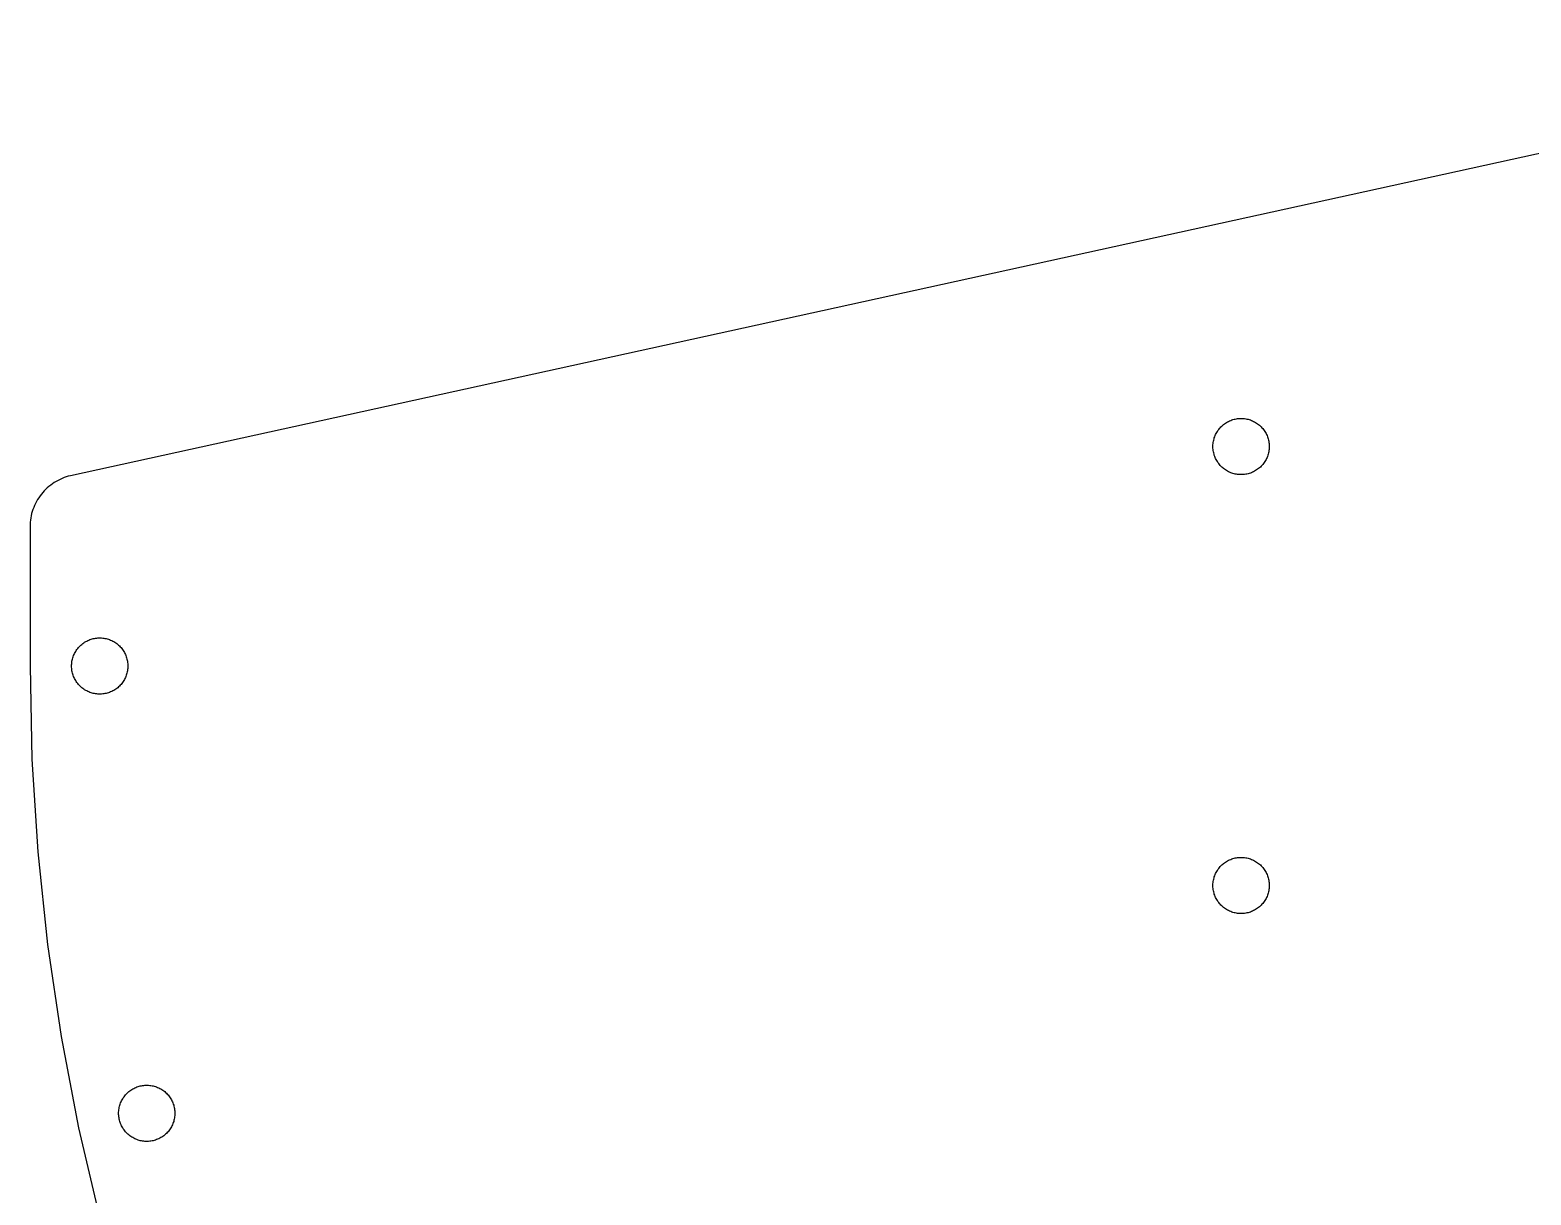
# Model space of a CAD drawing. Header units: metres. Extents: x -6.38 to 2.38, y -4.88 to 1.87.
# Drawn here: x -6.375 to -2.068, y -1.518 to 1.825 of the extents above; entities that cross this region are included whole.
import ezdxf

# ---------------------------------------------------------------- set-up
doc = ezdxf.new("R2010")
doc.units = ezdxf.units.M

msp = doc.modelspace()

# ---------------------------------------------------------------- linework, layer by layer
for p, q in [((-0.4281, 1.8255), (-6.2592, 0.546)), ((-2.9552, 0.6888), (-2.9527, 0.691)), ((-2.9527, 0.691), (-2.9501, 0.6932)), ((-2.9501, 0.6932), (-2.9474, 0.6952)), ((-2.9474, 0.6952), (-2.9447, 0.6971)), ((-2.9447, 0.6971), (-2.9418, 0.6989)), ((-2.9418, 0.6989), (-2.9389, 0.7006)), ((-2.9389, 0.7006), (-2.9359, 0.7022)), ((-2.9359, 0.7022), (-2.9328, 0.7036)), ((-2.9328, 0.7036), (-2.9297, 0.705)), ((-2.9297, 0.705), (-2.9265, 0.7061)), ((-2.9265, 0.7061), (-2.9233, 0.7072)), ((-2.9233, 0.7072), (-2.9201, 0.7081)), ((-2.9201, 0.7081), (-2.9168, 0.7089)), ((-2.9168, 0.7089), (-2.9135, 0.7095)), ((-2.9135, 0.7095), (-2.9101, 0.71)), ((-2.9101, 0.71), (-2.9067, 0.7103)), ((-2.9067, 0.7103), (-2.9034, 0.7106)), ((-2.9034, 0.7106), (-2.9, 0.7106)), ((-2.9, 0.7106), (-2.8966, 0.7106)), ((-2.8966, 0.7106), (-2.8932, 0.7103)), ((-2.8932, 0.7103), (-2.8899, 0.71)), ((-2.8899, 0.71), (-2.8865, 0.7095)), ((-2.8865, 0.7095), (-2.8832, 0.7089)), ((-2.8832, 0.7089), (-2.8799, 0.7081)), ((-2.8799, 0.7081), (-2.8767, 0.7072)), ((-2.8767, 0.7072), (-2.8734, 0.7061)), ((-2.8734, 0.7061), (-2.8703, 0.705)), ((-2.8703, 0.705), (-2.8672, 0.7036)), ((-2.8672, 0.7036), (-2.8641, 0.7022)), ((-2.8641, 0.7022), (-2.8611, 0.7006)), ((-2.8611, 0.7006), (-2.8582, 0.6989)), ((-2.8582, 0.6989), (-2.8553, 0.6971)), ((-2.8553, 0.6971), (-2.8525, 0.6952)), ((-2.8525, 0.6952), (-2.8498, 0.6932)), ((-2.8498, 0.6932), (-2.8473, 0.691)), ((-2.8473, 0.691), (-2.8447, 0.6888)), ((-2.9793, 0.645), (-2.9786, 0.6483)), ((-2.9786, 0.6483), (-2.9777, 0.6516)), ((-2.9777, 0.6516), (-2.9768, 0.6549)), ((-2.9768, 0.6549), (-2.9756, 0.6581)), ((-2.9756, 0.6581), (-2.9744, 0.6612)), ((-2.9744, 0.6612), (-2.973, 0.6643)), ((-2.973, 0.6643), (-2.9715, 0.6673)), ((-2.9715, 0.6673), (-2.9699, 0.6703)), ((-2.9699, 0.6703), (-2.9681, 0.6732)), ((-2.9681, 0.6732), (-2.9663, 0.676)), ((-2.9663, 0.676), (-2.9643, 0.6787)), ((-2.9643, 0.6787), (-2.9622, 0.6814)), ((-2.9622, 0.6814), (-2.96, 0.6839)), ((-2.96, 0.6839), (-2.9577, 0.6864)), ((-2.9577, 0.6864), (-2.9552, 0.6888)), ((-2.8447, 0.6888), (-2.8423, 0.6864)), ((-2.8423, 0.6864), (-2.84, 0.6839)), ((-2.84, 0.6839), (-2.8378, 0.6814)), ((-2.8378, 0.6814), (-2.8357, 0.6787)), ((-2.8357, 0.6787), (-2.8337, 0.676)), ((-2.8337, 0.676), (-2.8319, 0.6732)), ((-2.8319, 0.6732), (-2.8301, 0.6703)), ((-2.8301, 0.6703), (-2.8285, 0.6673)), ((-2.8285, 0.6673), (-2.827, 0.6643)), ((-2.827, 0.6643), (-2.8256, 0.6612)), ((-2.8256, 0.6612), (-2.8243, 0.6581)), ((-2.8243, 0.6581), (-2.8232, 0.6549)), ((-2.8232, 0.6549), (-2.8222, 0.6516)), ((-2.8222, 0.6516), (-2.8214, 0.6483)), ((-2.8214, 0.6483), (-2.8207, 0.645)), ((-2.9807, 0.6316), (-2.9806, 0.635)), ((-2.9807, 0.6282), (-2.9807, 0.6316)), ((-2.9806, 0.6248), (-2.9807, 0.6282)), ((-2.9806, 0.635), (-2.9803, 0.6384)), ((-2.9803, 0.6215), (-2.9806, 0.6248)), ((-2.9803, 0.6384), (-2.9798, 0.6417)), ((-2.9798, 0.6181), (-2.9803, 0.6215)), ((-2.9798, 0.6417), (-2.9793, 0.645)), ((-2.9793, 0.6148), (-2.9798, 0.6181)), ((-2.9786, 0.6115), (-2.9793, 0.6148)), ((-2.9777, 0.6082), (-2.9786, 0.6115)), ((-2.9768, 0.605), (-2.9777, 0.6082)), ((-2.9756, 0.6018), (-2.9768, 0.605)), ((-2.8232, 0.605), (-2.8243, 0.6018)), ((-2.8222, 0.6082), (-2.8232, 0.605)), ((-2.8214, 0.6115), (-2.8222, 0.6082)), ((-2.8207, 0.6148), (-2.8214, 0.6115)), ((-2.8207, 0.645), (-2.8201, 0.6417)), ((-2.8201, 0.6181), (-2.8207, 0.6148)), ((-2.8201, 0.6417), (-2.8197, 0.6384)), ((-2.8197, 0.6215), (-2.8201, 0.6181)), ((-2.8197, 0.6384), (-2.8194, 0.635)), ((-2.8194, 0.6248), (-2.8197, 0.6215)), ((-2.8194, 0.635), (-2.8193, 0.6316)), ((-2.8193, 0.6282), (-2.8194, 0.6248)), ((-2.8193, 0.6316), (-2.8193, 0.6282)), ((-2.9744, 0.5986), (-2.9756, 0.6018)), ((-2.973, 0.5956), (-2.9744, 0.5986)), ((-2.9715, 0.5925), (-2.973, 0.5956)), ((-2.9699, 0.5896), (-2.9715, 0.5925)), ((-2.9681, 0.5867), (-2.9699, 0.5896)), ((-2.9663, 0.5838), (-2.9681, 0.5867)), ((-2.9643, 0.5811), (-2.9663, 0.5838)), ((-2.9622, 0.5785), (-2.9643, 0.5811)), ((-2.96, 0.5759), (-2.9622, 0.5785)), ((-2.9577, 0.5734), (-2.96, 0.5759)), ((-2.9552, 0.5711), (-2.9577, 0.5734)), ((-2.9527, 0.5688), (-2.9552, 0.5711)), ((-2.9501, 0.5667), (-2.9527, 0.5688)), ((-2.9474, 0.5646), (-2.9501, 0.5667)), ((-2.9447, 0.5627), (-2.9474, 0.5646)), ((-2.9418, 0.5609), (-2.9447, 0.5627)), ((-2.9389, 0.5592), (-2.9418, 0.5609)), ((-2.8582, 0.5609), (-2.8611, 0.5592)), ((-2.8553, 0.5627), (-2.8582, 0.5609)), ((-2.8525, 0.5646), (-2.8553, 0.5627)), ((-2.8498, 0.5667), (-2.8525, 0.5646)), ((-2.8473, 0.5688), (-2.8498, 0.5667)), ((-2.8447, 0.5711), (-2.8473, 0.5688)), ((-2.8423, 0.5734), (-2.8447, 0.5711)), ((-2.84, 0.5759), (-2.8423, 0.5734)), ((-2.8378, 0.5785), (-2.84, 0.5759)), ((-2.8357, 0.5811), (-2.8378, 0.5785)), ((-2.8337, 0.5838), (-2.8357, 0.5811)), ((-2.8319, 0.5867), (-2.8337, 0.5838)), ((-2.8301, 0.5896), (-2.8319, 0.5867)), ((-2.8285, 0.5925), (-2.8301, 0.5896)), ((-2.827, 0.5956), (-2.8285, 0.5925)), ((-2.8256, 0.5986), (-2.827, 0.5956)), ((-2.8243, 0.6018), (-2.8256, 0.5986)), ((-6.3157, 0.5195), (-6.3206, 0.5156)), ((-6.3106, 0.5232), (-6.3157, 0.5195)), ((-6.3054, 0.5266), (-6.3106, 0.5232)), ((-6.3, 0.5299), (-6.3054, 0.5266)), ((-6.2945, 0.5329), (-6.3, 0.5299)), ((-6.2889, 0.5357), (-6.2945, 0.5329)), ((-6.2831, 0.5383), (-6.2889, 0.5357)), ((-6.2773, 0.5406), (-6.2831, 0.5383)), ((-6.2713, 0.5426), (-6.2773, 0.5406)), ((-6.2653, 0.5445), (-6.2713, 0.5426)), ((-6.2592, 0.546), (-6.2653, 0.5445)), ((-2.9359, 0.5576), (-2.9389, 0.5592)), ((-2.9328, 0.5562), (-2.9359, 0.5576)), ((-2.9297, 0.5549), (-2.9328, 0.5562)), ((-2.9265, 0.5537), (-2.9297, 0.5549)), ((-2.9233, 0.5526), (-2.9265, 0.5537)), ((-2.9201, 0.5517), (-2.9233, 0.5526)), ((-2.9168, 0.551), (-2.9201, 0.5517)), ((-2.9135, 0.5503), (-2.9168, 0.551)), ((-2.9101, 0.5498), (-2.9135, 0.5503)), ((-2.9067, 0.5495), (-2.9101, 0.5498)), ((-2.9034, 0.5493), (-2.9067, 0.5495)), ((-2.9, 0.5492), (-2.9034, 0.5493)), ((-2.8966, 0.5493), (-2.9, 0.5492)), ((-2.8932, 0.5495), (-2.8966, 0.5493)), ((-2.8899, 0.5498), (-2.8932, 0.5495)), ((-2.8865, 0.5503), (-2.8899, 0.5498)), ((-2.8832, 0.551), (-2.8865, 0.5503)), ((-2.8799, 0.5517), (-2.8832, 0.551)), ((-2.8767, 0.5526), (-2.8799, 0.5517)), ((-2.8734, 0.5537), (-2.8767, 0.5526)), ((-2.8703, 0.5549), (-2.8734, 0.5537)), ((-2.8672, 0.5562), (-2.8703, 0.5549)), ((-2.8641, 0.5576), (-2.8672, 0.5562)), ((-2.8611, 0.5592), (-2.8641, 0.5576)), ((-6.3533, 0.4777), (-6.3564, 0.4723)), ((-6.3499, 0.483), (-6.3533, 0.4777)), ((-6.3463, 0.4882), (-6.3499, 0.483)), ((-6.3425, 0.4932), (-6.3463, 0.4882)), ((-6.3385, 0.498), (-6.3425, 0.4932)), ((-6.3343, 0.5027), (-6.3385, 0.498)), ((-6.3299, 0.5072), (-6.3343, 0.5027)), ((-6.3254, 0.5115), (-6.3299, 0.5072)), ((-6.3206, 0.5156), (-6.3254, 0.5115)), ((-6.3717, 0.4312), (-6.3729, 0.425)), ((-6.3703, 0.4373), (-6.3717, 0.4312)), ((-6.3686, 0.4433), (-6.3703, 0.4373)), ((-6.3666, 0.4493), (-6.3686, 0.4433)), ((-6.3645, 0.4552), (-6.3666, 0.4493)), ((-6.362, 0.461), (-6.3645, 0.4552)), ((-6.3593, 0.4667), (-6.362, 0.461)), ((-6.3564, 0.4723), (-6.3593, 0.4667)), ((-6.3749, 0.4063), (-6.375, 0.4)), ((-6.375, 0.4), (-6.375, 0)), ((-6.3745, 0.4125), (-6.3749, 0.4063)), ((-6.3738, 0.4188), (-6.3745, 0.4125)), ((-6.3729, 0.425), (-6.3738, 0.4188)), ((-6.244, 0.0418), (-6.2422, 0.0447)), ((-6.2422, 0.0447), (-6.2403, 0.0474)), ((-6.2403, 0.0474), (-6.2382, 0.0501)), ((-6.2382, 0.0501), (-6.2361, 0.0527)), ((-6.2361, 0.0527), (-6.2338, 0.0552)), ((-6.2338, 0.0552), (-6.2315, 0.0577)), ((-6.2315, 0.0577), (-6.229, 0.06)), ((-6.229, 0.06), (-6.2264, 0.0622)), ((-6.2264, 0.0622), (-6.2238, 0.0643)), ((-6.2238, 0.0643), (-6.221, 0.0663)), ((-6.221, 0.0663), (-6.2182, 0.0681)), ((-6.2182, 0.0681), (-6.2153, 0.0699)), ((-6.2153, 0.0699), (-6.2124, 0.0715)), ((-6.2124, 0.0715), (-6.2093, 0.073)), ((-6.2093, 0.073), (-6.2063, 0.0744)), ((-6.2063, 0.0744), (-6.2031, 0.0756)), ((-6.2031, 0.0756), (-6.1999, 0.0768)), ((-6.1999, 0.0768), (-6.1967, 0.0777)), ((-6.1967, 0.0777), (-6.1934, 0.0786)), ((-6.1934, 0.0786), (-6.1901, 0.0793)), ((-6.1901, 0.0793), (-6.1868, 0.0798)), ((-6.1868, 0.0798), (-6.1834, 0.0803)), ((-6.1834, 0.0803), (-6.18, 0.0805)), ((-6.18, 0.0805), (-6.1767, 0.0807)), ((-6.1767, 0.0807), (-6.1733, 0.0807)), ((-6.1733, 0.0807), (-6.1699, 0.0805)), ((-6.1699, 0.0805), (-6.1665, 0.0803)), ((-6.1665, 0.0803), (-6.1632, 0.0798)), ((-6.1632, 0.0798), (-6.1599, 0.0793)), ((-6.1599, 0.0793), (-6.1566, 0.0786)), ((-6.1566, 0.0786), (-6.1533, 0.0777)), ((-6.1533, 0.0777), (-6.1501, 0.0768)), ((-6.1501, 0.0768), (-6.1469, 0.0756)), ((-6.1469, 0.0756), (-6.1437, 0.0744)), ((-6.1437, 0.0744), (-6.1406, 0.073)), ((-6.1406, 0.073), (-6.1376, 0.0715)), ((-6.1376, 0.0715), (-6.1346, 0.0699)), ((-6.1346, 0.0699), (-6.1317, 0.0681)), ((-6.1317, 0.0681), (-6.1289, 0.0663)), ((-6.1289, 0.0663), (-6.1262, 0.0643)), ((-6.1262, 0.0643), (-6.1235, 0.0622)), ((-6.1235, 0.0622), (-6.121, 0.06)), ((-6.121, 0.06), (-6.1185, 0.0577)), ((-6.1185, 0.0577), (-6.1162, 0.0552)), ((-6.1162, 0.0552), (-6.1139, 0.0527)), ((-6.1139, 0.0527), (-6.1117, 0.0501)), ((-6.1117, 0.0501), (-6.1097, 0.0474)), ((-6.1097, 0.0474), (-6.1078, 0.0447)), ((-6.1078, 0.0447), (-6.106, 0.0418)), ((-6.375, 0), (-6.3694, -0.267)), ((-6.2557, 0), (-6.2556, 0.0034)), ((-6.2556, -0.0034), (-6.2557, 0)), ((-6.2556, 0.0034), (-6.2554, 0.0067)), ((-6.2554, 0.0067), (-6.2551, 0.0101)), ((-6.2551, 0.0101), (-6.2546, 0.0135)), ((-6.2546, 0.0135), (-6.2539, 0.0168)), ((-6.2539, 0.0168), (-6.2532, 0.0201)), ((-6.2532, 0.0201), (-6.2523, 0.0233)), ((-6.2523, 0.0233), (-6.2512, 0.0265)), ((-6.2512, 0.0265), (-6.25, 0.0297)), ((-6.25, 0.0297), (-6.2487, 0.0328)), ((-6.2487, 0.0328), (-6.2473, 0.0359)), ((-6.2473, 0.0359), (-6.2457, 0.0389)), ((-6.2457, 0.0389), (-6.244, 0.0418)), ((-6.106, 0.0418), (-6.1043, 0.0389)), ((-6.1043, 0.0389), (-6.1027, 0.0359)), ((-6.1027, 0.0359), (-6.1013, 0.0328)), ((-6.1013, 0.0328), (-6.0999, 0.0297)), ((-6.0999, 0.0297), (-6.0988, 0.0265)), ((-6.0988, 0.0265), (-6.0977, 0.0233)), ((-6.0977, 0.0233), (-6.0968, 0.0201)), ((-6.0968, 0.0201), (-6.096, 0.0168)), ((-6.096, 0.0168), (-6.0954, 0.0135)), ((-6.0954, 0.0135), (-6.0949, 0.0101)), ((-6.0949, 0.0101), (-6.0946, 0.0067)), ((-6.0946, 0.0067), (-6.0944, 0.0034)), ((-6.0944, 0.0034), (-6.0943, 0)), ((-6.0943, 0), (-6.0944, -0.0034)), ((-6.2554, -0.0067), (-6.2556, -0.0034)), ((-6.2551, -0.0101), (-6.2554, -0.0067)), ((-6.2546, -0.0135), (-6.2551, -0.0101)), ((-6.2539, -0.0168), (-6.2546, -0.0135)), ((-6.2532, -0.0201), (-6.2539, -0.0168)), ((-6.2523, -0.0233), (-6.2532, -0.0201)), ((-6.2512, -0.0265), (-6.2523, -0.0233)), ((-6.25, -0.0297), (-6.2512, -0.0265)), ((-6.2487, -0.0328), (-6.25, -0.0297)), ((-6.2473, -0.0359), (-6.2487, -0.0328)), ((-6.2457, -0.0389), (-6.2473, -0.0359)), ((-6.244, -0.0418), (-6.2457, -0.0389)), ((-6.2422, -0.0447), (-6.244, -0.0418)), ((-6.106, -0.0418), (-6.1078, -0.0447)), ((-6.1043, -0.0389), (-6.106, -0.0418)), ((-6.1027, -0.0359), (-6.1043, -0.0389)), ((-6.1013, -0.0328), (-6.1027, -0.0359)), ((-6.0999, -0.0297), (-6.1013, -0.0328)), ((-6.0988, -0.0265), (-6.0999, -0.0297)), ((-6.0977, -0.0233), (-6.0988, -0.0265)), ((-6.0968, -0.0201), (-6.0977, -0.0233)), ((-6.096, -0.0168), (-6.0968, -0.0201)), ((-6.0954, -0.0135), (-6.096, -0.0168)), ((-6.0949, -0.0101), (-6.0954, -0.0135)), ((-6.0946, -0.0067), (-6.0949, -0.0101)), ((-6.0944, -0.0034), (-6.0946, -0.0067)), ((-6.2403, -0.0474), (-6.2422, -0.0447)), ((-6.2382, -0.0501), (-6.2403, -0.0474)), ((-6.2361, -0.0527), (-6.2382, -0.0501)), ((-6.2338, -0.0552), (-6.2361, -0.0527)), ((-6.2315, -0.0577), (-6.2338, -0.0552)), ((-6.229, -0.06), (-6.2315, -0.0577)), ((-6.2264, -0.0622), (-6.229, -0.06)), ((-6.2238, -0.0643), (-6.2264, -0.0622)), ((-6.221, -0.0663), (-6.2238, -0.0643)), ((-6.2182, -0.0681), (-6.221, -0.0663)), ((-6.2153, -0.0699), (-6.2182, -0.0681)), ((-6.2124, -0.0715), (-6.2153, -0.0699)), ((-6.2093, -0.073), (-6.2124, -0.0715)), ((-6.2063, -0.0744), (-6.2093, -0.073)), ((-6.2031, -0.0756), (-6.2063, -0.0744)), ((-6.1999, -0.0768), (-6.2031, -0.0756)), ((-6.1967, -0.0777), (-6.1999, -0.0768)), ((-6.1934, -0.0786), (-6.1967, -0.0777)), ((-6.1901, -0.0793), (-6.1934, -0.0786)), ((-6.1868, -0.0798), (-6.1901, -0.0793)), ((-6.1834, -0.0803), (-6.1868, -0.0798)), ((-6.18, -0.0805), (-6.1834, -0.0803)), ((-6.1767, -0.0807), (-6.18, -0.0805)), ((-6.1733, -0.0807), (-6.1767, -0.0807)), ((-6.1699, -0.0805), (-6.1733, -0.0807)), ((-6.1665, -0.0803), (-6.1699, -0.0805)), ((-6.1632, -0.0798), (-6.1665, -0.0803)), ((-6.1599, -0.0793), (-6.1632, -0.0798)), ((-6.1566, -0.0786), (-6.1599, -0.0793)), ((-6.1533, -0.0777), (-6.1566, -0.0786)), ((-6.1501, -0.0768), (-6.1533, -0.0777)), ((-6.1469, -0.0756), (-6.1501, -0.0768)), ((-6.1437, -0.0744), (-6.1469, -0.0756)), ((-6.1406, -0.073), (-6.1437, -0.0744)), ((-6.1376, -0.0715), (-6.1406, -0.073)), ((-6.1346, -0.0699), (-6.1376, -0.0715)), ((-6.1317, -0.0681), (-6.1346, -0.0699)), ((-6.1289, -0.0663), (-6.1317, -0.0681)), ((-6.1262, -0.0643), (-6.1289, -0.0663)), ((-6.1235, -0.0622), (-6.1262, -0.0643)), ((-6.121, -0.06), (-6.1235, -0.0622)), ((-6.1185, -0.0577), (-6.121, -0.06)), ((-6.1162, -0.0552), (-6.1185, -0.0577)), ((-6.1139, -0.0527), (-6.1162, -0.0552)), ((-6.1117, -0.0501), (-6.1139, -0.0527)), ((-6.1097, -0.0474), (-6.1117, -0.0501)), ((-6.1078, -0.0447), (-6.1097, -0.0474)), ((-6.3694, -0.267), (-6.3526, -0.5334)), ((-6.3526, -0.5334), (-6.3247, -0.799)), ((-2.9418, -0.5609), (-2.9389, -0.5592)), ((-2.9389, -0.5592), (-2.9359, -0.5576)), ((-2.9359, -0.5576), (-2.9328, -0.5562)), ((-2.9328, -0.5562), (-2.9297, -0.5549)), ((-2.9297, -0.5549), (-2.9265, -0.5537)), ((-2.9265, -0.5537), (-2.9233, -0.5526)), ((-2.9233, -0.5526), (-2.9201, -0.5517)), ((-2.9201, -0.5517), (-2.9168, -0.551)), ((-2.9168, -0.551), (-2.9135, -0.5503)), ((-2.9135, -0.5503), (-2.9101, -0.5498)), ((-2.9101, -0.5498), (-2.9067, -0.5495)), ((-2.9067, -0.5495), (-2.9034, -0.5493)), ((-2.9034, -0.5493), (-2.9, -0.5492)), ((-2.9, -0.5492), (-2.8966, -0.5493)), ((-2.8966, -0.5493), (-2.8932, -0.5495)), ((-2.8932, -0.5495), (-2.8899, -0.5498)), ((-2.8899, -0.5498), (-2.8865, -0.5503)), ((-2.8865, -0.5503), (-2.8832, -0.551)), ((-2.8832, -0.551), (-2.8799, -0.5517)), ((-2.8799, -0.5517), (-2.8767, -0.5526)), ((-2.8767, -0.5526), (-2.8734, -0.5537)), ((-2.8734, -0.5537), (-2.8703, -0.5549)), ((-2.8703, -0.5549), (-2.8672, -0.5562)), ((-2.8672, -0.5562), (-2.8641, -0.5576)), ((-2.8641, -0.5576), (-2.8611, -0.5592)), ((-2.8611, -0.5592), (-2.8582, -0.5609)), ((-2.9768, -0.605), (-2.9756, -0.6018)), ((-2.9756, -0.6018), (-2.9744, -0.5986)), ((-2.9744, -0.5986), (-2.973, -0.5956)), ((-2.973, -0.5956), (-2.9715, -0.5925)), ((-2.9715, -0.5925), (-2.9699, -0.5896)), ((-2.9699, -0.5896), (-2.9681, -0.5867)), ((-2.9681, -0.5867), (-2.9663, -0.5838)), ((-2.9663, -0.5838), (-2.9643, -0.5811)), ((-2.9643, -0.5811), (-2.9622, -0.5785)), ((-2.9622, -0.5785), (-2.96, -0.5759)), ((-2.96, -0.5759), (-2.9577, -0.5734)), ((-2.9577, -0.5734), (-2.9552, -0.5711)), ((-2.9552, -0.5711), (-2.9527, -0.5688)), ((-2.9527, -0.5688), (-2.9501, -0.5667)), ((-2.9501, -0.5667), (-2.9474, -0.5646)), ((-2.9474, -0.5646), (-2.9447, -0.5627)), ((-2.9447, -0.5627), (-2.9418, -0.5609)), ((-2.8582, -0.5609), (-2.8553, -0.5627)), ((-2.8553, -0.5627), (-2.8525, -0.5646)), ((-2.8525, -0.5646), (-2.8498, -0.5667)), ((-2.8498, -0.5667), (-2.8473, -0.5688)), ((-2.8473, -0.5688), (-2.8447, -0.5711)), ((-2.8447, -0.5711), (-2.8423, -0.5734)), ((-2.8423, -0.5734), (-2.84, -0.5759)), ((-2.84, -0.5759), (-2.8378, -0.5785)), ((-2.8378, -0.5785), (-2.8357, -0.5811)), ((-2.8357, -0.5811), (-2.8337, -0.5838)), ((-2.8337, -0.5838), (-2.8319, -0.5867)), ((-2.8319, -0.5867), (-2.8301, -0.5896)), ((-2.8301, -0.5896), (-2.8285, -0.5925)), ((-2.8285, -0.5925), (-2.827, -0.5956)), ((-2.827, -0.5956), (-2.8256, -0.5986)), ((-2.8256, -0.5986), (-2.8243, -0.6018)), ((-2.8243, -0.6018), (-2.8232, -0.605)), ((-2.9807, -0.6282), (-2.9806, -0.6248)), ((-2.9807, -0.6316), (-2.9807, -0.6282)), ((-2.9806, -0.635), (-2.9807, -0.6316)), ((-2.9806, -0.6248), (-2.9803, -0.6215)), ((-2.9803, -0.6384), (-2.9806, -0.635)), ((-2.9803, -0.6215), (-2.9798, -0.6181)), ((-2.9798, -0.6417), (-2.9803, -0.6384)), ((-2.9798, -0.6181), (-2.9793, -0.6148)), ((-2.9793, -0.645), (-2.9798, -0.6417)), ((-2.9793, -0.6148), (-2.9786, -0.6115)), ((-2.9786, -0.6483), (-2.9793, -0.645)), ((-2.9786, -0.6115), (-2.9777, -0.6082)), ((-2.9777, -0.6082), (-2.9768, -0.605)), ((-2.8232, -0.605), (-2.8222, -0.6082)), ((-2.8222, -0.6082), (-2.8214, -0.6115)), ((-2.8214, -0.6115), (-2.8207, -0.6148)), ((-2.8207, -0.645), (-2.8214, -0.6483)), ((-2.8207, -0.6148), (-2.8201, -0.6181)), ((-2.8201, -0.6417), (-2.8207, -0.645)), ((-2.8201, -0.6181), (-2.8197, -0.6215)), ((-2.8197, -0.6384), (-2.8201, -0.6417)), ((-2.8197, -0.6215), (-2.8194, -0.6248)), ((-2.8194, -0.635), (-2.8197, -0.6384)), ((-2.8194, -0.6248), (-2.8193, -0.6282)), ((-2.8193, -0.6316), (-2.8194, -0.635)), ((-2.8193, -0.6282), (-2.8193, -0.6316)), ((-2.9777, -0.6516), (-2.9786, -0.6483)), ((-2.9768, -0.6549), (-2.9777, -0.6516)), ((-2.9756, -0.6581), (-2.9768, -0.6549)), ((-2.9744, -0.6612), (-2.9756, -0.6581)), ((-2.973, -0.6643), (-2.9744, -0.6612)), ((-2.9715, -0.6673), (-2.973, -0.6643)), ((-2.9699, -0.6703), (-2.9715, -0.6673)), ((-2.9681, -0.6732), (-2.9699, -0.6703)), ((-2.9663, -0.676), (-2.9681, -0.6732)), ((-2.9643, -0.6787), (-2.9663, -0.676)), ((-2.9622, -0.6814), (-2.9643, -0.6787)), ((-2.96, -0.6839), (-2.9622, -0.6814)), ((-2.9577, -0.6864), (-2.96, -0.6839)), ((-2.9552, -0.6888), (-2.9577, -0.6864)), ((-2.9527, -0.691), (-2.9552, -0.6888)), ((-2.8447, -0.6888), (-2.8473, -0.691)), ((-2.8423, -0.6864), (-2.8447, -0.6888)), ((-2.84, -0.6839), (-2.8423, -0.6864)), ((-2.8378, -0.6814), (-2.84, -0.6839)), ((-2.8357, -0.6787), (-2.8378, -0.6814)), ((-2.8337, -0.676), (-2.8357, -0.6787)), ((-2.8319, -0.6732), (-2.8337, -0.676)), ((-2.8301, -0.6703), (-2.8319, -0.6732)), ((-2.8285, -0.6673), (-2.8301, -0.6703)), ((-2.827, -0.6643), (-2.8285, -0.6673)), ((-2.8256, -0.6612), (-2.827, -0.6643)), ((-2.8243, -0.6581), (-2.8256, -0.6612)), ((-2.8232, -0.6549), (-2.8243, -0.6581)), ((-2.8222, -0.6516), (-2.8232, -0.6549)), ((-2.8214, -0.6483), (-2.8222, -0.6516)), ((-2.9501, -0.6932), (-2.9527, -0.691)), ((-2.9474, -0.6952), (-2.9501, -0.6932)), ((-2.9447, -0.6971), (-2.9474, -0.6952)), ((-2.9418, -0.6989), (-2.9447, -0.6971)), ((-2.9389, -0.7006), (-2.9418, -0.6989)), ((-2.9359, -0.7022), (-2.9389, -0.7006)), ((-2.9328, -0.7036), (-2.9359, -0.7022)), ((-2.9297, -0.705), (-2.9328, -0.7036)), ((-2.9265, -0.7061), (-2.9297, -0.705)), ((-2.9233, -0.7072), (-2.9265, -0.7061)), ((-2.9201, -0.7081), (-2.9233, -0.7072)), ((-2.9168, -0.7089), (-2.9201, -0.7081)), ((-2.9135, -0.7095), (-2.9168, -0.7089)), ((-2.9101, -0.71), (-2.9135, -0.7095)), ((-2.9067, -0.7103), (-2.9101, -0.71)), ((-2.9034, -0.7106), (-2.9067, -0.7103)), ((-2.9, -0.7106), (-2.9034, -0.7106)), ((-2.8966, -0.7106), (-2.9, -0.7106)), ((-2.8932, -0.7103), (-2.8966, -0.7106)), ((-2.8899, -0.71), (-2.8932, -0.7103)), ((-2.8865, -0.7095), (-2.8899, -0.71)), ((-2.8832, -0.7089), (-2.8865, -0.7095)), ((-2.8799, -0.7081), (-2.8832, -0.7089)), ((-2.8767, -0.7072), (-2.8799, -0.7081)), ((-2.8734, -0.7061), (-2.8767, -0.7072)), ((-2.8703, -0.705), (-2.8734, -0.7061)), ((-2.8672, -0.7036), (-2.8703, -0.705)), ((-2.8641, -0.7022), (-2.8672, -0.7036)), ((-2.8611, -0.7006), (-2.8641, -0.7022)), ((-2.8582, -0.6989), (-2.8611, -0.7006)), ((-2.8553, -0.6971), (-2.8582, -0.6989)), ((-2.8525, -0.6952), (-2.8553, -0.6971)), ((-2.8498, -0.6932), (-2.8525, -0.6952)), ((-2.8473, -0.691), (-2.8498, -0.6932)), ((-6.3247, -0.799), (-6.2857, -1.0631)), ((-6.2857, -1.0631), (-6.2357, -1.3254)), ((-6.0617, -1.2061), (-6.0585, -1.2053)), ((-6.0585, -1.2053), (-6.0552, -1.2046)), ((-6.0552, -1.2046), (-6.0518, -1.204)), ((-6.0518, -1.204), (-6.0485, -1.2036)), ((-6.0485, -1.2036), (-6.0451, -1.2033)), ((-6.0451, -1.2033), (-6.0418, -1.2032)), ((-6.0418, -1.2032), (-6.0384, -1.2032)), ((-6.0384, -1.2032), (-6.035, -1.2033)), ((-6.035, -1.2033), (-6.0316, -1.2036)), ((-6.0316, -1.2036), (-6.0283, -1.204)), ((-6.0283, -1.204), (-6.0249, -1.2046)), ((-6.0249, -1.2046), (-6.0216, -1.2053)), ((-6.0216, -1.2053), (-6.0184, -1.2061)), ((-6.1138, -1.251), (-6.1124, -1.248)), ((-6.1124, -1.248), (-6.1108, -1.245)), ((-6.1108, -1.245), (-6.1091, -1.242)), ((-6.1091, -1.242), (-6.1073, -1.2392)), ((-6.1073, -1.2392), (-6.1053, -1.2364)), ((-6.1053, -1.2364), (-6.1033, -1.2337)), ((-6.1033, -1.2337), (-6.1011, -1.2311)), ((-6.1011, -1.2311), (-6.0989, -1.2286)), ((-6.0989, -1.2286), (-6.0965, -1.2262)), ((-6.0965, -1.2262), (-6.0941, -1.2239)), ((-6.0941, -1.2239), (-6.0915, -1.2217)), ((-6.0915, -1.2217), (-6.0888, -1.2196)), ((-6.0888, -1.2196), (-6.0861, -1.2176)), ((-6.0861, -1.2176), (-6.0833, -1.2157)), ((-6.0833, -1.2157), (-6.0804, -1.214)), ((-6.0804, -1.214), (-6.0774, -1.2123)), ((-6.0774, -1.2123), (-6.0744, -1.2108)), ((-6.0744, -1.2108), (-6.0713, -1.2094)), ((-6.0713, -1.2094), (-6.0682, -1.2082)), ((-6.0682, -1.2082), (-6.065, -1.2071)), ((-6.065, -1.2071), (-6.0617, -1.2061)), ((-6.0184, -1.2061), (-6.0151, -1.2071)), ((-6.0151, -1.2071), (-6.0119, -1.2082)), ((-6.0119, -1.2082), (-6.0088, -1.2094)), ((-6.0088, -1.2094), (-6.0057, -1.2108)), ((-6.0057, -1.2108), (-6.0027, -1.2123)), ((-6.0027, -1.2123), (-5.9997, -1.214)), ((-5.9997, -1.214), (-5.9968, -1.2157)), ((-5.9968, -1.2157), (-5.994, -1.2176)), ((-5.994, -1.2176), (-5.9913, -1.2196)), ((-5.9913, -1.2196), (-5.9886, -1.2217)), ((-5.9886, -1.2217), (-5.986, -1.2239)), ((-5.986, -1.2239), (-5.9836, -1.2262)), ((-5.9836, -1.2262), (-5.9812, -1.2286)), ((-5.9812, -1.2286), (-5.979, -1.2311)), ((-5.979, -1.2311), (-5.9768, -1.2337)), ((-5.9768, -1.2337), (-5.9748, -1.2364)), ((-5.9748, -1.2364), (-5.9728, -1.2392)), ((-5.9728, -1.2392), (-5.971, -1.242)), ((-5.971, -1.242), (-5.9693, -1.245)), ((-5.9693, -1.245), (-5.9678, -1.248)), ((-5.9678, -1.248), (-5.9663, -1.251)), ((-6.1208, -1.2838), (-6.1207, -1.2805)), ((-6.1207, -1.2872), (-6.1208, -1.2838)), ((-6.1207, -1.2805), (-6.1205, -1.2771)), ((-6.1205, -1.2906), (-6.1207, -1.2872)), ((-6.1205, -1.2771), (-6.1201, -1.2737)), ((-6.1201, -1.294), (-6.1205, -1.2906)), ((-6.1201, -1.2737), (-6.1196, -1.2704)), ((-6.1196, -1.2704), (-6.119, -1.2671)), ((-6.119, -1.2671), (-6.1182, -1.2638)), ((-6.1182, -1.2638), (-6.1173, -1.2605)), ((-6.1173, -1.2605), (-6.1163, -1.2573)), ((-6.1163, -1.2573), (-6.1151, -1.2541)), ((-6.1151, -1.2541), (-6.1138, -1.251)), ((-5.9663, -1.251), (-5.965, -1.2541)), ((-5.965, -1.2541), (-5.9638, -1.2573)), ((-5.9638, -1.2573), (-5.9628, -1.2605)), ((-5.9628, -1.2605), (-5.9619, -1.2638)), ((-5.9619, -1.2638), (-5.9611, -1.2671)), ((-5.9611, -1.2671), (-5.9605, -1.2704)), ((-5.9605, -1.2704), (-5.96, -1.2737)), ((-5.96, -1.2737), (-5.9596, -1.2771)), ((-5.9596, -1.2906), (-5.96, -1.294)), ((-5.9596, -1.2771), (-5.9594, -1.2805)), ((-5.9594, -1.2872), (-5.9596, -1.2906)), ((-5.9594, -1.2805), (-5.9593, -1.2838)), ((-5.9593, -1.2838), (-5.9594, -1.2872)), ((-6.2357, -1.3254), (-6.1747, -1.5854)), ((-6.1196, -1.2973), (-6.1201, -1.294)), ((-6.119, -1.3006), (-6.1196, -1.2973)), ((-6.1182, -1.3039), (-6.119, -1.3006)), ((-6.1173, -1.3072), (-6.1182, -1.3039)), ((-6.1163, -1.3104), (-6.1173, -1.3072)), ((-6.1151, -1.3135), (-6.1163, -1.3104)), ((-6.1138, -1.3167), (-6.1151, -1.3135)), ((-6.1124, -1.3197), (-6.1138, -1.3167)), ((-6.1108, -1.3227), (-6.1124, -1.3197)), ((-6.1091, -1.3256), (-6.1108, -1.3227)), ((-6.1073, -1.3285), (-6.1091, -1.3256)), ((-6.1053, -1.3313), (-6.1073, -1.3285)), ((-6.1033, -1.334), (-6.1053, -1.3313)), ((-6.1011, -1.3366), (-6.1033, -1.334)), ((-5.9768, -1.334), (-5.979, -1.3366)), ((-5.9748, -1.3313), (-5.9768, -1.334)), ((-5.9728, -1.3285), (-5.9748, -1.3313)), ((-5.971, -1.3256), (-5.9728, -1.3285)), ((-5.9693, -1.3227), (-5.971, -1.3256)), ((-5.9678, -1.3197), (-5.9693, -1.3227)), ((-5.9663, -1.3167), (-5.9678, -1.3197)), ((-5.965, -1.3135), (-5.9663, -1.3167)), ((-5.9638, -1.3104), (-5.965, -1.3135)), ((-5.9628, -1.3072), (-5.9638, -1.3104)), ((-5.9619, -1.3039), (-5.9628, -1.3072)), ((-5.9611, -1.3006), (-5.9619, -1.3039)), ((-5.9605, -1.2973), (-5.9611, -1.3006)), ((-5.96, -1.294), (-5.9605, -1.2973)), ((-6.0989, -1.3391), (-6.1011, -1.3366)), ((-6.0965, -1.3415), (-6.0989, -1.3391)), ((-6.0941, -1.3438), (-6.0965, -1.3415)), ((-6.0915, -1.346), (-6.0941, -1.3438)), ((-6.0888, -1.3481), (-6.0915, -1.346)), ((-6.0861, -1.3501), (-6.0888, -1.3481)), ((-6.0833, -1.352), (-6.0861, -1.3501)), ((-6.0804, -1.3537), (-6.0833, -1.352)), ((-6.0774, -1.3554), (-6.0804, -1.3537)), ((-6.0744, -1.3569), (-6.0774, -1.3554)), ((-6.0713, -1.3582), (-6.0744, -1.3569)), ((-6.0682, -1.3595), (-6.0713, -1.3582)), ((-6.065, -1.3606), (-6.0682, -1.3595)), ((-6.0617, -1.3616), (-6.065, -1.3606)), ((-6.0585, -1.3624), (-6.0617, -1.3616)), ((-6.0552, -1.3631), (-6.0585, -1.3624)), ((-6.0518, -1.3637), (-6.0552, -1.3631)), ((-6.0485, -1.3641), (-6.0518, -1.3637)), ((-6.0451, -1.3644), (-6.0485, -1.3641)), ((-6.0418, -1.3645), (-6.0451, -1.3644)), ((-6.0384, -1.3645), (-6.0418, -1.3645)), ((-6.035, -1.3644), (-6.0384, -1.3645)), ((-6.0316, -1.3641), (-6.035, -1.3644)), ((-6.0283, -1.3637), (-6.0316, -1.3641)), ((-6.0249, -1.3631), (-6.0283, -1.3637)), ((-6.0216, -1.3624), (-6.0249, -1.3631)), ((-6.0184, -1.3616), (-6.0216, -1.3624)), ((-6.0151, -1.3606), (-6.0184, -1.3616)), ((-6.0119, -1.3595), (-6.0151, -1.3606)), ((-6.0088, -1.3582), (-6.0119, -1.3595)), ((-6.0057, -1.3569), (-6.0088, -1.3582)), ((-6.0027, -1.3554), (-6.0057, -1.3569)), ((-5.9997, -1.3537), (-6.0027, -1.3554)), ((-5.9968, -1.352), (-5.9997, -1.3537)), ((-5.994, -1.3501), (-5.9968, -1.352)), ((-5.9913, -1.3481), (-5.994, -1.3501)), ((-5.9886, -1.346), (-5.9913, -1.3481)), ((-5.986, -1.3438), (-5.9886, -1.346)), ((-5.9836, -1.3415), (-5.986, -1.3438)), ((-5.9812, -1.3391), (-5.9836, -1.3415)), ((-5.979, -1.3366), (-5.9812, -1.3391))]:
    msp.add_line(p, q)

doc.saveas('drawing.dxf')
